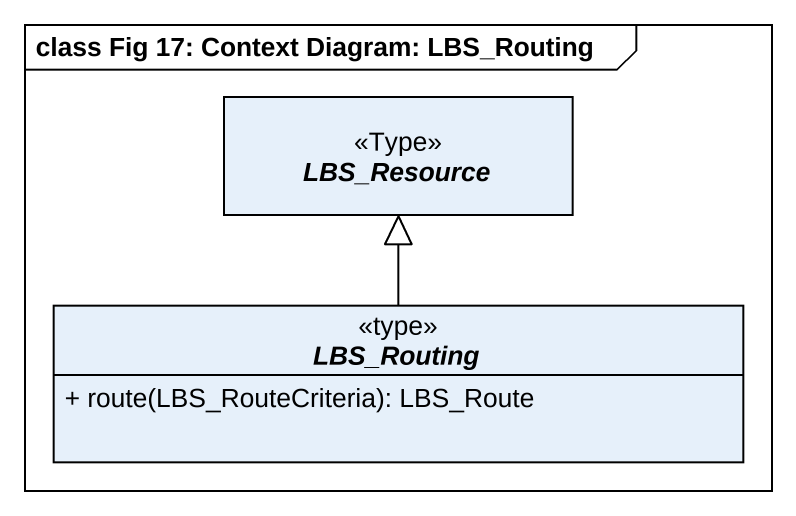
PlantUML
@startuml
mainframe class Fig 17: Context Diagram: LBS_Routing
hide circle
hide empty members
skinparam classAttributeIconSize 0
abstract class LBS_Resource <<Type>>
abstract class LBS_Routing <<type>> {
  + route(LBS_RouteCriteria): LBS_Route
}
LBS_Routing -up-|> LBS_Resource
@enduml
